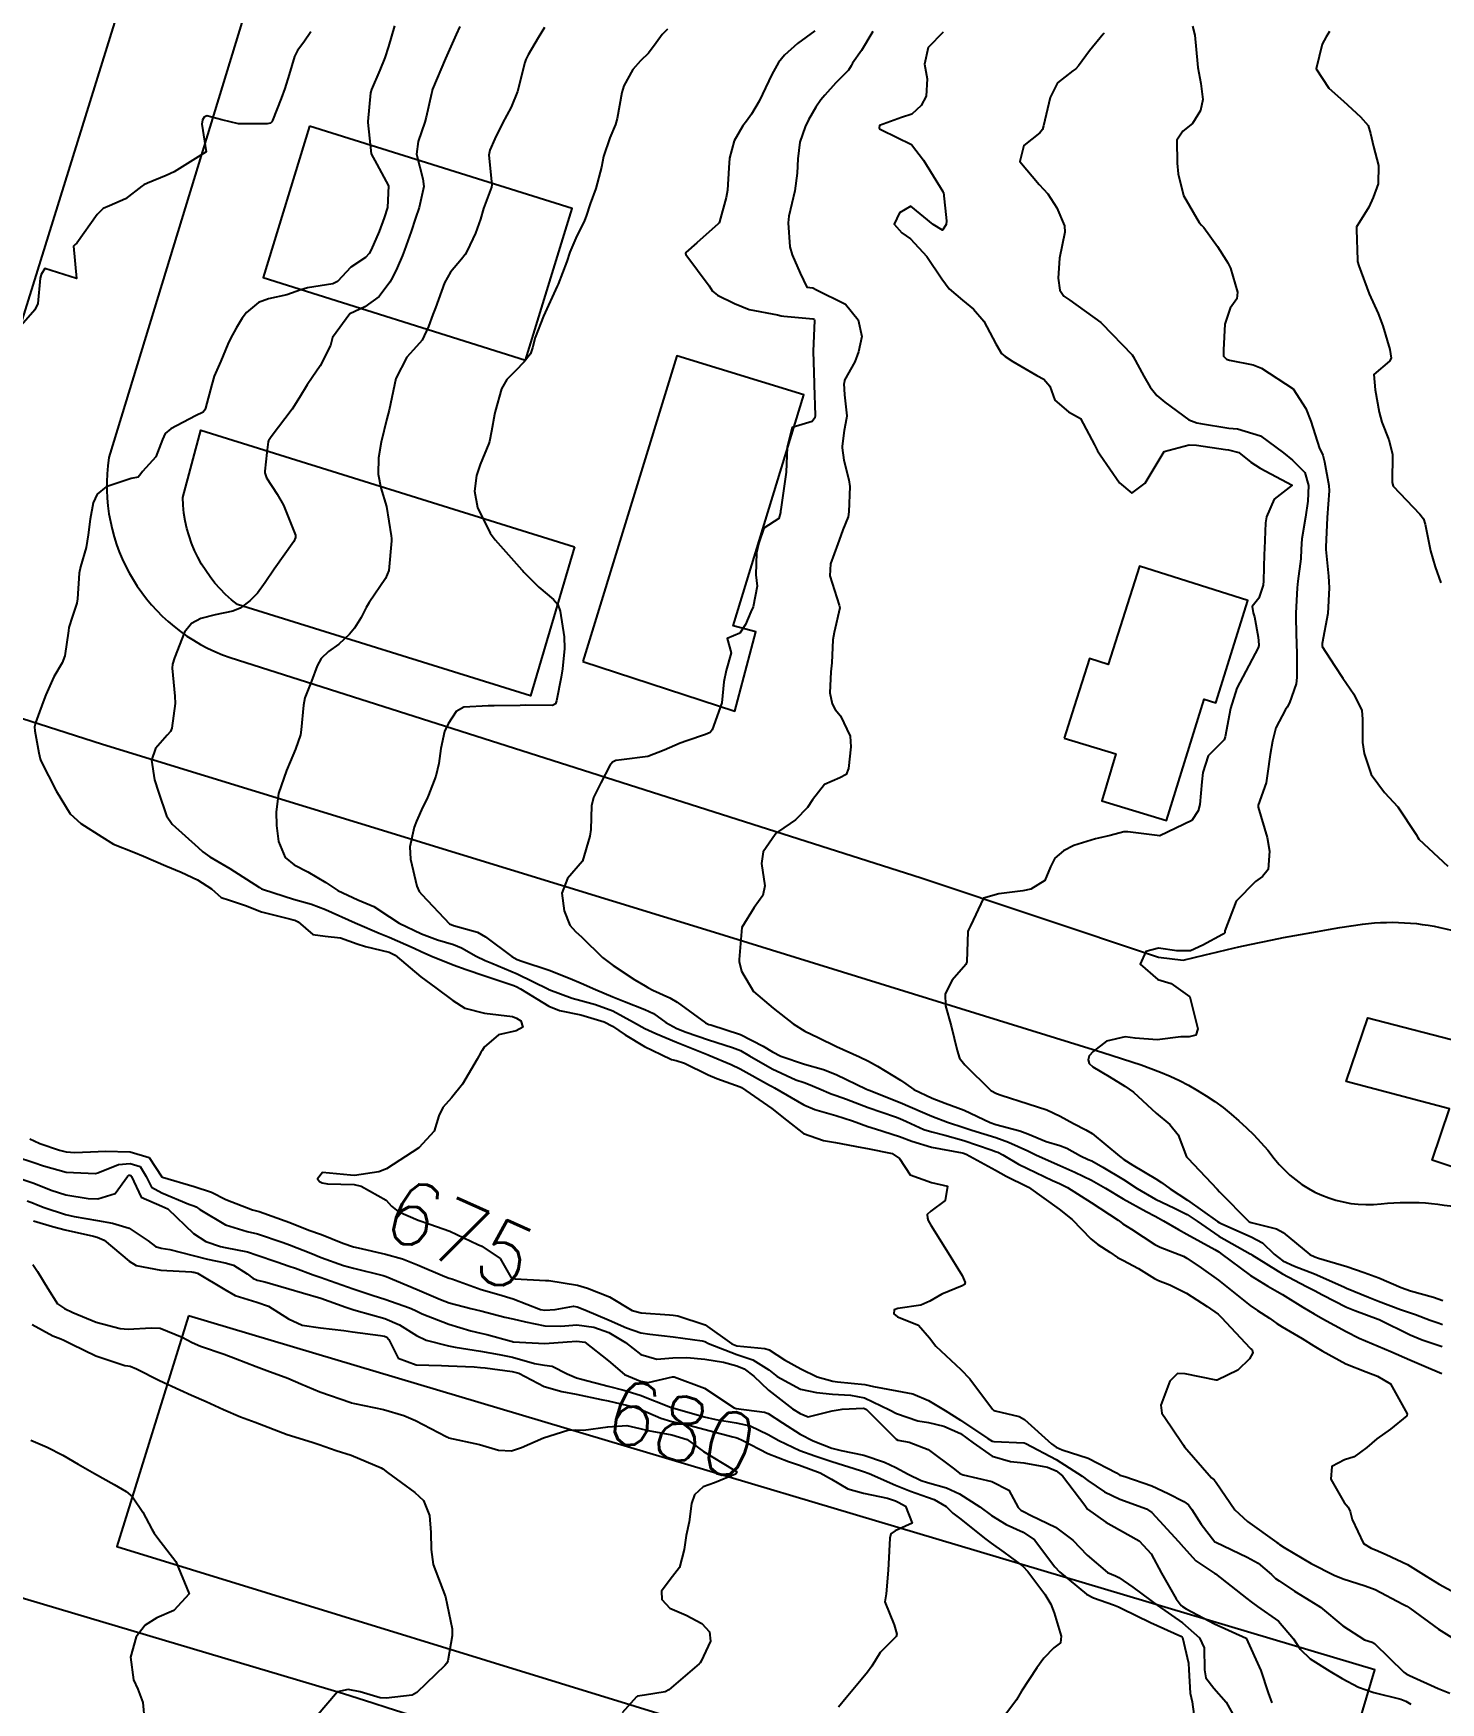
# Model space of a CAD drawing. Header units: metres. Extents: x 292545 to 299085, y 7450245 to 7463078.
# Drawn here: x 296352.8 to 296440.6, y 7460068.7 to 7460172.9 of the extents above; entities that cross this region are included whole.
import ezdxf
from ezdxf.enums import TextEntityAlignment as Align

# ---------------------------------------------------------------- set-up
doc = ezdxf.new("R2010")
doc.units = ezdxf.units.M
for name, color, linetype in [('Cotas', 45, 'Continuous'), ('Curvas de Nivel 1m', 11, 'Continuous'), ('Curvas de Nivel 5m', 15, 'Continuous'), ('Edificações', 30, 'Continuous'), ('Vias Primárias', 230, 'Continuous')]:
    doc.layers.add(name, color=color, linetype=linetype)
doc.styles.add('Style-STANDARD', font='STANDARD.shx')

msp = doc.modelspace()

# ---------------------------------------------------------------- linework, layer by layer
at = {"layer": 'Curvas de Nivel 1m', "flags": 128}
for points, elevation in [([(296379.38, 7460173.3), (296379.15, 7460172.81), (296378.49, 7460171.32), (296377.68, 7460169.4), (296377.66, 7460169.33), (296377.65, 7460169.29), (296377.61, 7460169.12), (296377.28, 7460167.64), (296377.2, 7460167.33), (296376.78, 7460166.13), (296376.68, 7460165.34), (296377.07, 7460163.81), (296377.13, 7460163.33), (296376.84, 7460162.02), (296376.61, 7460161.34), (296376.34, 7460160.51), (296375.94, 7460159.35), (296375.81, 7460159.02), (296375.48, 7460158.24), (296375.18, 7460157.64), (296375.02, 7460157.35), (296374.35, 7460156.46), (296373.45, 7460155.82), (296372.53, 7460155.38), (296371.43, 7460153.89), (296371.34, 7460153.49), (296371.31, 7460153.4), (296370.67, 7460152.14), (296370.18, 7460151.41), (296369.85, 7460150.95), (296369.38, 7460150.15), (296368.92, 7460149.43), (296367.62, 7460147.71), (296367.45, 7460147.45), (296367.42, 7460147.38), (296367.34, 7460146.73), (296367.21, 7460145.56), (296367.22, 7460145.45), (296367.32, 7460145.15), (296367.99, 7460144.12), (296368.39, 7460143.43), (296369.14, 7460141.56), (296369.14, 7460141.42), (296369.02, 7460141.17), (296367.8, 7460139.44), (296367.24, 7460138.62), (296366.75, 7460137.94), (296366.28, 7460137.46), (296365.68, 7460137.01), (296365.22, 7460136.83), (296364.11, 7460136.59), (296363.22, 7460136.36), (296362.65, 7460136.06), (296362.2, 7460135.51), (296361.58, 7460133.91), (296361.45, 7460133.52), (296361.43, 7460133.27), (296361.6, 7460131.52), (296361.62, 7460131.05), (296361.42, 7460129.52), (296361.33, 7460129.32), (296361.13, 7460129.08), (296360.39, 7460128.26), (296360.15, 7460127.53), (296360.33, 7460126.29), (296360.58, 7460125.53), (296361.07, 7460124.05), (296361.43, 7460123.52), (296363.05, 7460122.07), (296363.35, 7460121.8), (296363.79, 7460121.49), (296365.03, 7460120.76), (296366.88, 7460119.58), (296367.01, 7460119.5), (296367.13, 7460119.45), (296369.01, 7460118.85), (296370.12, 7460118.53), (296371, 7460118.21), (296372.85, 7460117.38), (296372.99, 7460117.31), (296374.36, 7460116.73), (296374.98, 7460116.48), (296376.53, 7460115.78), (296376.98, 7460115.58), (296377.58, 7460115.32), (296378.96, 7460114.75), (296379.79, 7460114.46), (296380.95, 7460114.06), (296382.75, 7460113.46), (296382.94, 7460113.38), (296383.17, 7460113.26), (296384.93, 7460112.17), (296385.61, 7460111.91), (296386.93, 7460111.63), (296388.39, 7460111.2), (296388.92, 7460110.93), (296389.71, 7460110.38), (296390.9, 7460109.66), (296391.96, 7460109.15), (296392.59, 7460108.85), (296392.89, 7460108.77), (296393.41, 7460108.61), (296394.88, 7460107.89), (296395.42, 7460107.65), (296396.87, 7460107.14), (296396.97, 7460107.09), (296398.86, 7460105.78), (296399.78, 7460105.06), (296400.84, 7460104.22), (296402.07, 7460103.79), (296402.83, 7460103.66), (296404.47, 7460103.36), (296404.83, 7460103.29), (296406.37, 7460102.98), (296406.82, 7460102.67), (296407.48, 7460101.64), (296408.81, 7460101.17), (296409.82, 7460100.94), (296409.68, 7460100.05), (296408.78, 7460099.37), (296408.56, 7460099.17), (296408.57, 7460098.95), (296408.61, 7460098.8), (296408.77, 7460098.5), (296409.75, 7460096.94), (296410.74, 7460095.37), (296410.92, 7460094.93), (296410.87, 7460094.79), (296410.73, 7460094.71), (296409.46, 7460094.2), (296408.71, 7460093.75), (296408.16, 7460093.51), (296406.71, 7460093.3), (296406.48, 7460093.21), (296406.46, 7460092.98), (296406.7, 7460092.78), (296408, 7460092.26), (296408.69, 7460091.48), (296409.09, 7460090.95), (296410.66, 7460089.5), (296411.22, 7460088.92), (296412.63, 7460087.03), (296412.68, 7460086.96), (296412.8, 7460086.91), (296414.3, 7460086.56), (296414.63, 7460086.37), (296416.31, 7460084.86), (296416.61, 7460084.65), (296416.97, 7460084.49), (296418.6, 7460083.97), (296420.36, 7460083.04), (296420.58, 7460082.91), (296420.89, 7460082.81), (296422.58, 7460082.24), (296423.59, 7460081.76), (296424.57, 7460081.25), (296424.86, 7460081.06), (296425.07, 7460080.76), (296425.65, 7460079.84), (296426.51, 7460078.74), (296426.57, 7460078.71), (296428.52, 7460077.79), (296429.21, 7460077.4), (296430.04, 7460076.7), (296430.28, 7460076.46), (296430.51, 7460076.3), (296431.48, 7460075.67), (296432.5, 7460075.04), (296433.09, 7460074.66), (296434.48, 7460073.49), (296435.84, 7460072.63), (296436.32, 7460072.48), (296436.46, 7460072.39), (296438.29, 7460070.6), (296438.44, 7460070.5), (296438.64, 7460070.4), (296440.43, 7460069.58), (296441.16, 7460069.29)], 674), ([(296384.67, 7460173.24), (296384.28, 7460172.61), (296383.64, 7460171.53), (296383.5, 7460171.25), (296383.44, 7460171.06), (296382.98, 7460169.26), (296382.58, 7460168.28), (296382.05, 7460167.27), (296381.57, 7460166.29), (296381.26, 7460165.59), (296381.2, 7460165.28), (296381.39, 7460163.43), (296381.37, 7460163.28), (296380.87, 7460161.94), (296380.67, 7460161.29), (296380.37, 7460160.42), (296379.84, 7460159.3), (296379.71, 7460159.08), (296379.49, 7460158.78), (296378.81, 7460157.97), (296378.43, 7460157.32), (296377.87, 7460155.75), (296377.71, 7460155.33), (296377.44, 7460154.58), (296377.03, 7460153.73), (296376.69, 7460153.34), (296376.07, 7460152.68), (296375.39, 7460151.35), (296374.97, 7460149.36), (296374.83, 7460148.82), (296374.47, 7460147.36), (296374.31, 7460146.39), (296374.28, 7460145.37), (296374.46, 7460144.51), (296374.8, 7460143.36), (296375.11, 7460141.52), (296375.12, 7460141.35), (296375.13, 7460141.21), (296374.95, 7460139.35), (296374.75, 7460138.86), (296373.73, 7460137.37), (296373.55, 7460137.06), (296373.22, 7460136.43), (296372.82, 7460135.77), (296372.51, 7460135.39), (296371.83, 7460134.76), (296371.19, 7460134.31), (296370.73, 7460133.86), (296370.48, 7460133.41), (296370.12, 7460132.46), (296369.72, 7460131.41), (296369.62, 7460130.95), (296369.49, 7460129.42), (296369.44, 7460129.11), (296369.12, 7460128.2), (296368.8, 7460127.42), (296368.56, 7460126.88), (296368.06, 7460125.44), (296367.93, 7460124.3), (296367.95, 7460123.44), (296368.06, 7460122.44), (296368.48, 7460121.44), (296369.04, 7460120.99), (296369.9, 7460120.55), (296371.02, 7460119.88), (296371.77, 7460119.39), (296373.01, 7460118.8), (296374.02, 7460118.38), (296375, 7460117.74), (296375.59, 7460117.34), (296376.99, 7460116.68), (296378, 7460116.3), (296378.98, 7460116.01), (296379.49, 7460115.82), (296380.41, 7460115.29), (296380.97, 7460115.02), (296381.38, 7460114.86), (296382.96, 7460114.19), (296384.91, 7460113.24), (296384.94, 7460113.22), (296386.39, 7460112.67), (296386.94, 7460112.53), (296387.86, 7460112.27), (296388.93, 7460111.87), (296390.23, 7460111.18), (296390.92, 7460110.78), (296391.61, 7460110.46), (296392.9, 7460109.93), (296394.88, 7460109.13), (296394.92, 7460109.12), (296396.31, 7460108.52), (296396.88, 7460108.25), (296398.7, 7460107.25), (296398.87, 7460107.15), (296399.03, 7460107.07), (296400.86, 7460106.01), (296401.54, 7460105.72), (296402.86, 7460105.35), (296403.88, 7460105.01), (296404.85, 7460104.66), (296405.33, 7460104.52), (296406.83, 7460104.03), (296407.6, 7460103.74), (296408.83, 7460103.38), (296410.74, 7460103.01), (296410.82, 7460102.99), (296410.98, 7460102.93), (296412.81, 7460101.93), (296413.48, 7460101.57), (296414.8, 7460100.92), (296414.88, 7460100.88), (296416.78, 7460099.51), (296417.6, 7460098.85), (296418.18, 7460098.25), (296418.76, 7460097.64), (296419.21, 7460097.29), (296419.94, 7460096.82), (296420.43, 7460096.49), (296420.75, 7460096.31), (296421.74, 7460095.8), (296422.74, 7460095.17), (296422.99, 7460095.04), (296423.69, 7460094.78), (296424.73, 7460094.25), (296426.03, 7460093.43), (296426.7, 7460092.94), (296426.92, 7460092.74), (296428.68, 7460090.84), (296428.75, 7460090.79), (296428.83, 7460090.72), (296428.87, 7460090.53), (296428.67, 7460090.16), (296427.93, 7460089.46), (296426.65, 7460088.82), (296426.58, 7460088.82), (296424.66, 7460089.22), (296424.18, 7460089.24), (296423.69, 7460088.77), (296423.13, 7460087.28), (296423.19, 7460086.78), (296423.77, 7460085.91), (296424.54, 7460084.77), (296424.61, 7460084.67), (296426.3, 7460082.74), (296426.45, 7460082.61), (296426.58, 7460082.45), (296427.75, 7460080.73), (296428.55, 7460080.01), (296430.37, 7460078.69), (296430.47, 7460078.63), (296430.53, 7460078.58), (296430.83, 7460078.38), (296432.52, 7460077.39), (296433.95, 7460076.66), (296434.51, 7460076.43), (296435.88, 7460076), (296436.5, 7460075.76), (296438.24, 7460074.86), (296438.49, 7460074.72), (296438.68, 7460074.6), (296440.47, 7460073.3), (296441.62, 7460072.56)], 673), ([(296392.34, 7460173.15), (296392.01, 7460172.8), (296391.64, 7460172.29), (296391.15, 7460171.65), (296390.67, 7460171.17), (296390.19, 7460170.62), (296389.62, 7460169.61), (296389.49, 7460169.18), (296389.21, 7460167.56), (296389.11, 7460167.19), (296388.75, 7460166.37), (296388.36, 7460165.2), (296388.22, 7460164.53), (296387.88, 7460163.2), (296387.52, 7460162.25), (296387.26, 7460161.47), (296387.16, 7460161.21), (296386.62, 7460160.1), (296386.26, 7460159.22), (296386.07, 7460158.64), (296385.53, 7460157.23), (296385.51, 7460157.19), (296385.46, 7460157.11), (296384.6, 7460155.24), (296384.09, 7460153.91), (296383.92, 7460153.25), (296383.79, 7460152.89), (296383.41, 7460152.39), (296382.86, 7460151.81), (296382.32, 7460151.27), (296381.98, 7460150.69), (296381.59, 7460149.28), (296381.55, 7460149.09), (296381.36, 7460148.06), (296381.24, 7460147.4), (296381.2, 7460147.28), (296380.65, 7460145.97), (296380.43, 7460145.29), (296380.3, 7460144.3), (296380.48, 7460143.29), (296381.28, 7460141.69), (296381.58, 7460141.28), (296383.25, 7460139.4), (296383.32, 7460139.33), (296383.38, 7460139.26), (296384.31, 7460138.31), (296385.24, 7460137.55), (296385.51, 7460137.23), (296385.64, 7460136.82), (296385.9, 7460135.22), (296385.92, 7460134.5), (296385.79, 7460133.22), (296385.7, 7460132.7), (296385.42, 7460131.23), (296385.35, 7460131.04), (296385.16, 7460130.94), (296383.47, 7460130.95), (296383.16, 7460130.94), (296381.52, 7460130.91), (296381.16, 7460130.91), (296379.63, 7460130.83), (296379.15, 7460130.56), (296378.66, 7460129.8), (296378.43, 7460129.32), (296378.2, 7460128.25), (296378.08, 7460127.32), (296377.89, 7460126.53), (296377.44, 7460125.33), (296377.32, 7460125.09), (296377.08, 7460124.6), (296376.68, 7460123.72), (296376.53, 7460123.34), (296376.27, 7460122.12), (296376.3, 7460121.34), (296376.7, 7460119.65), (296376.85, 7460119.33), (296377.01, 7460119.13), (296378.74, 7460117.31), (296378.99, 7460117.21), (296380.48, 7460116.78), (296380.99, 7460116.5), (296382.63, 7460115.26), (296382.97, 7460115.08), (296383.26, 7460114.97), (296384.96, 7460114.41), (296386.28, 7460113.9), (296386.95, 7460113.6), (296387.86, 7460113.2), (296388.94, 7460112.76), (296389.66, 7460112.46), (296390.93, 7460111.97), (296391.47, 7460111.71), (296392.24, 7460111.15), (296392.92, 7460110.77), (296393.5, 7460110.55), (296394.91, 7460110.07), (296396.41, 7460109.59), (296396.9, 7460109.4), (296397.46, 7460109.08), (296398.88, 7460108.25), (296400.35, 7460107.58), (296400.88, 7460107.4), (296401.14, 7460107.31), (296401.79, 7460107.04), (296402.55, 7460106.7), (296402.87, 7460106.59), (296403.52, 7460106.36), (296404.86, 7460105.85), (296406.57, 7460105.26), (296406.85, 7460105.16), (296407.25, 7460104.97), (296408.35, 7460104.47), (296408.84, 7460104.32), (296409.65, 7460104.12), (296410.83, 7460103.78), (296412.54, 7460103.2), (296412.82, 7460103.11), (296412.97, 7460103.05), (296413.27, 7460102.9), (296414.25, 7460102.32), (296414.81, 7460102.03), (296416.38, 7460101.29), (296416.81, 7460101.1), (296416.97, 7460101.02), (296417.3, 7460100.85), (296418.79, 7460099.92), (296420.46, 7460098.81), (296420.64, 7460098.68), (296420.77, 7460098.59), (296421.31, 7460098.26), (296422.76, 7460097.3), (296423.09, 7460097.12), (296424, 7460096.77), (296424.54, 7460096.56), (296424.75, 7460096.45), (296425.64, 7460095.85), (296426.73, 7460095.07), (296427.15, 7460094.74), (296428.71, 7460093.5), (296429.17, 7460093.18), (296429.91, 7460092.7), (296430.37, 7460092.37), (296430.7, 7460092.16), (296431.95, 7460091.42), (296432.69, 7460090.98), (296433.19, 7460090.66), (296434.67, 7460089.84), (296435.95, 7460089.35), (296436.66, 7460089.09), (296437.46, 7460088.61), (296438.51, 7460086.73), (296438.49, 7460086.6), (296437.46, 7460085.78), (296436.62, 7460085.17), (296435.98, 7460084.63), (296435.2, 7460084.05), (296434.6, 7460083.86), (296433.81, 7460083.44), (296433.75, 7460082.66), (296434.57, 7460081.19), (296434.82, 7460080.9), (296434.94, 7460080.64), (296435.07, 7460080.13), (296435.77, 7460078.63), (296436.26, 7460078.35), (296436.53, 7460078.24), (296437.19, 7460077.95), (296438.52, 7460077.32), (296439.7, 7460076.59), (296440.51, 7460076.1), (296441.49, 7460075.55)], 672), ([(296401.54, 7460173.04), (296400.45, 7460172.24), (296399.64, 7460171.51), (296399.28, 7460171.07), (296398.86, 7460170.31), (296398.28, 7460169.08), (296398.06, 7460168.64), (296397.59, 7460167.84), (296397.27, 7460167.41), (296397.04, 7460167.1), (296396.51, 7460166.17), (296396.22, 7460165.1), (296396.17, 7460164.49), (296396.08, 7460163.1), (296396.01, 7460162.63), (296395.59, 7460161.11), (296395.57, 7460161.05), (296395.51, 7460160.99), (296394.17, 7460159.8), (296393.49, 7460159.21), (296393.46, 7460159.17), (296393.46, 7460159.14), (296393.49, 7460159.08), (296394.95, 7460157.12), (296395.15, 7460156.8), (296395.46, 7460156.55), (296396.52, 7460156.03), (296397.45, 7460155.65), (296399.2, 7460155.32), (296399.44, 7460155.26), (296399.61, 7460155.23), (296401.44, 7460155.07), (296401.5, 7460155.04), (296401.51, 7460154.97), (296401.44, 7460153.04), (296401.44, 7460153.02), (296401.49, 7460151.04), (296401.49, 7460150.94), (296401.55, 7460149.04), (296401.53, 7460148.88), (296401.37, 7460148.66), (296400.13, 7460148.29), (296399.81, 7460147.06), (296399.75, 7460145.49), (296399.68, 7460145.06), (296399.41, 7460143.17), (296399.4, 7460143.07), (296399.39, 7460142.98), (296399.3, 7460142.6), (296398.36, 7460142.01), (296398.05, 7460141.08), (296397.89, 7460140.46), (296397.85, 7460139.08), (296397.95, 7460138.38), (296397.69, 7460137.09), (296397.54, 7460136.78), (296397.22, 7460135.99), (296396.85, 7460135.45), (296396.06, 7460135.11), (296396.31, 7460134.22), (296396, 7460133.11), (296395.86, 7460132.42), (296395.73, 7460131.11), (296395.14, 7460129.42), (296395.01, 7460129.24), (296394.72, 7460129.12), (296393.55, 7460128.72), (296393.13, 7460128.58), (296392.13, 7460128.14), (296391.12, 7460127.76), (296389.48, 7460127.55), (296389.12, 7460127.5), (296388.92, 7460127.39), (296388.75, 7460127.19), (296388.19, 7460126.1), (296387.72, 7460125.2), (296387.6, 7460124.68), (296387.57, 7460123.2), (296387.5, 7460122.77), (296387.04, 7460121.21), (296386.11, 7460120.14), (296385.75, 7460119.23), (296385.9, 7460118.12), (296386.25, 7460117.22), (296386.6, 7460116.83), (296386.99, 7460116.48), (296388.28, 7460115.2), (296388.96, 7460114.7), (296390.31, 7460113.82), (296390.95, 7460113.44), (296391.11, 7460113.33), (296391.43, 7460113.16), (296392.49, 7460112.7), (296392.94, 7460112.42), (296394.72, 7460111.12), (296394.92, 7460111.03), (296395.04, 7460111), (296396.91, 7460110.4), (296398.31, 7460109.67), (296398.9, 7460109.31), (296399.42, 7460109.06), (296400.89, 7460108.55), (296402.07, 7460108.22), (296402.88, 7460107.91), (296404.76, 7460107), (296404.87, 7460106.95), (296404.94, 7460106.93), (296406.86, 7460106.15), (296408.25, 7460105.56), (296408.85, 7460105.31), (296409.81, 7460104.94), (296410.84, 7460104.59), (296411.33, 7460104.43), (296412.83, 7460103.97), (296413.63, 7460103.69), (296414.83, 7460103.15), (296415.38, 7460102.87), (296416.82, 7460102.22), (296417.77, 7460101.81), (296418.81, 7460101.32), (296419.68, 7460100.82), (296420.79, 7460100.15), (296422.22, 7460099.36), (296422.78, 7460099.06), (296423.29, 7460098.78), (296424.23, 7460098.23), (296424.76, 7460097.95), (296426.51, 7460096.99), (296426.75, 7460096.83), (296426.88, 7460096.74), (296428.73, 7460095.36), (296429.81, 7460094.7), (296430.4, 7460094.37), (296430.72, 7460094.18), (296432, 7460093.39), (296432.71, 7460092.96), (296433.24, 7460092.66), (296434.7, 7460091.87), (296435.51, 7460091.45), (296436.69, 7460090.95), (296437.49, 7460090.61), (296438.68, 7460090.09), (296439.55, 7460089.72), (296440.66, 7460089.25)], 671), ([(296425.1, 7460173.32), (296425.25, 7460172.76), (296425.42, 7460170.97), (296425.44, 7460170.76), (296425.62, 7460169.76), (296425.75, 7460168.76), (296425.6, 7460168.07), (296425.11, 7460167.25), (296424.5, 7460166.77), (296424.14, 7460166.22), (296424.16, 7460164.77), (296424.21, 7460164.11), (296424.54, 7460162.77), (296425.52, 7460161.07), (296425.67, 7460160.91), (296425.81, 7460160.76), (296426.66, 7460159.58), (296427.2, 7460158.73), (296427.31, 7460158.56), (296427.48, 7460158.23), (296427.92, 7460156.73), (296427.87, 7460156.31), (296427.45, 7460155.73), (296427.12, 7460154.73), (296427.04, 7460153.12), (296427.05, 7460152.74), (296427.23, 7460152.55), (296427.41, 7460152.49), (296428.89, 7460152.2), (296429.41, 7460151.98), (296431.39, 7460150.69), (296432.18, 7460149.47), (296432.49, 7460148.67), (296433.04, 7460146.97), (296433.21, 7460146.66), (296433.24, 7460146.56), (296433.34, 7460146.14), (296433.61, 7460144.66), (296433.64, 7460144.34), (296433.51, 7460142.66), (296433.42, 7460140.81), (296433.43, 7460140.67), (296433.59, 7460139), (296433.62, 7460138.66), (296433.63, 7460138.28), (296433.55, 7460136.67), (296433.2, 7460134.81), (296433.19, 7460134.69), (296433.19, 7460134.67), (296433.2, 7460134.61), (296433.97, 7460133.44), (296434.49, 7460132.65), (296435.17, 7460131.65), (296435.67, 7460130.63), (296435.71, 7460130.08), (296435.71, 7460128.63), (296435.83, 7460127.93), (296436.26, 7460126.63), (296437.09, 7460125.5), (296437.92, 7460124.61), (296439.07, 7460122.88), (296439.16, 7460122.7), (296439.24, 7460122.6), (296441.04, 7460120.9)], 667), ([(296370.09, 7460172.97), (296369.64, 7460172.34), (296369.25, 7460171.81), (296369.07, 7460171.43), (296368.74, 7460170.31), (296368.47, 7460169.43), (296368.23, 7460168.81), (296367.69, 7460167.44), (296367.66, 7460167.36), (296367.58, 7460167.27), (296367.37, 7460167.23), (296365.58, 7460167.23), (296364.54, 7460167.48), (296363.59, 7460167.73), (296363.42, 7460167.65), (296363.32, 7460167.49), (296363.29, 7460167.21), (296363.56, 7460165.49), (296361.55, 7460164.23), (296361.06, 7460164.01), (296359.9, 7460163.54), (296359.66, 7460163.42), (296359.54, 7460163.34), (296358.52, 7460162.56), (296357.52, 7460162.11), (296357.13, 7460161.95), (296356.76, 7460161.57), (296355.49, 7460159.79), (296355.38, 7460159.7), (296355.27, 7460159.59), (296355.47, 7460157.59), (296353.48, 7460158.2), (296353.25, 7460157.84), (296353.19, 7460157.61), (296353.04, 7460156.02), (296352.87, 7460155.62), (296351.43, 7460153.99)], 676), ([(296409.54, 7460172.95), (296408.61, 7460171.99), (296408.39, 7460170.96), (296408.54, 7460170.04), (296408.49, 7460168.96), (296408.18, 7460168.38), (296407.59, 7460167.83), (296406.95, 7460167.62), (296405.58, 7460167.13), (296405.55, 7460166.99), (296405.55, 7460166.96), (296405.58, 7460166.93), (296405.71, 7460166.86), (296407.57, 7460165.94), (296408.32, 7460164.96), (296409.53, 7460163.02), (296409.56, 7460162.95), (296409.75, 7460161.18), (296409.73, 7460160.95), (296409.51, 7460160.6), (296408.92, 7460160.96), (296407.52, 7460162.09), (296406.83, 7460161.67), (296406.48, 7460160.98), (296406.96, 7460160.44), (296407.5, 7460160.05), (296408.53, 7460158.96), (296409.47, 7460157.56), (296409.93, 7460156.94), (296410.75, 7460156.22), (296411.45, 7460155.66), (296412.08, 7460154.91), (296412.83, 7460153.5), (296413.19, 7460152.9), (296413.41, 7460152.71), (296413.9, 7460152.4), (296415.4, 7460151.52), (296415.82, 7460151.29), (296416.21, 7460150.87), (296416.51, 7460149.99), (296417.38, 7460149.27), (296418.11, 7460148.84), (296418.99, 7460147.2), (296419.17, 7460146.83), (296419.34, 7460146.58), (296420.56, 7460144.82), (296421.32, 7460144.19), (296422.16, 7460144.8), (296423.34, 7460146.78), (296424.91, 7460147.2), (296425.35, 7460147.19), (296427.17, 7460146.91), (296427.35, 7460146.89), (296428, 7460146.73), (296428.74, 7460146.12), (296429.33, 7460145.74), (296431.32, 7460144.69), (296430.2, 7460143.81), (296429.72, 7460142.71), (296429.66, 7460142.33), (296429.6, 7460140.71), (296429.59, 7460140.38), (296429.54, 7460138.71), (296429.51, 7460138.45), (296429.24, 7460137.64), (296428.83, 7460137.12), (296428.89, 7460136.71), (296428.97, 7460136.46), (296429.21, 7460135.2), (296429.25, 7460134.71), (296429.25, 7460134.67), (296429.2, 7460134.54), (296428.25, 7460132.72), (296427.88, 7460132.02), (296427.48, 7460130.74), (296427.14, 7460128.98), (296427.08, 7460128.79), (296427.04, 7460128.74), (296426.08, 7460127.79), (296425.75, 7460126.75), (296425.69, 7460126.16), (296425.56, 7460124.76), (296425.47, 7460124.36), (296425.07, 7460123.76), (296423.06, 7460122.79), (296421.07, 7460123.06), (296420.82, 7460123.06), (296419.97, 7460122.82), (296419.24, 7460122.65), (296419.06, 7460122.61), (296417.71, 7460122.2), (296417.05, 7460121.87), (296416.51, 7460121.4), (296416.25, 7460120.87), (296415.89, 7460120.01), (296415.02, 7460119.47), (296414.53, 7460119.37), (296413.02, 7460119.18), (296412.07, 7460118.91), (296411.26, 7460117.19), (296411.12, 7460116.93), (296411.09, 7460116.83), (296411.02, 7460114.93), (296410.96, 7460114.78), (296410.1, 7460113.79), (296409.68, 7460112.94), (296409.69, 7460112.19), (296410.04, 7460110.94), (296410.42, 7460109.41), (296410.57, 7460108.93), (296410.89, 7460108.51), (296412.52, 7460106.91), (296412.87, 7460106.73), (296413.16, 7460106.62), (296414.86, 7460106.08), (296416.02, 7460105.7), (296416.85, 7460105.31), (296417.69, 7460104.85), (296418.46, 7460104.46), (296418.84, 7460104.22), (296420.56, 7460102.81), (296420.82, 7460102.61), (296421.38, 7460102.24), (296422.81, 7460101.4), (296423.18, 7460101.16), (296423.71, 7460100.78), (296424.79, 7460100.07), (296426.66, 7460098.74), (296426.77, 7460098.67), (296426.93, 7460098.58), (296428.76, 7460097.78), (296429.47, 7460097.41), (296430.21, 7460096.7), (296430.75, 7460096.28), (296431.48, 7460095.94), (296432.73, 7460095.46), (296434.56, 7460094.65), (296434.72, 7460094.57), (296436.1, 7460094.01), (296436.71, 7460093.77), (296438.08, 7460093.23), (296438.71, 7460093.03), (296439.03, 7460092.92), (296439.95, 7460092.58), (296440.5, 7460092.38), (296440.7, 7460092.31)], 669), ([(296419.59, 7460172.9), (296419.53, 7460172.83), (296418.69, 7460171.79), (296417.99, 7460170.85), (296417.82, 7460170.66), (296417.63, 7460170.54), (296416.69, 7460169.79), (296416.22, 7460168.87), (296415.8, 7460167.1), (296415.74, 7460166.88), (296415.58, 7460166.67), (296414.58, 7460165.88), (296414.34, 7460164.89), (296415.54, 7460163.44), (296416.08, 7460162.87), (296416.65, 7460161.99), (296417.12, 7460160.86), (296417.14, 7460160.48), (296416.8, 7460158.86), (296416.73, 7460157.61), (296416.83, 7460156.86), (296417.08, 7460156.48), (296417.46, 7460156.23), (296419.38, 7460154.83), (296419.44, 7460154.77), (296421.34, 7460152.81), (296421.41, 7460152.72), (296422.08, 7460151.48), (296422.46, 7460150.79), (296422.89, 7460150.29), (296423.38, 7460149.86), (296424.87, 7460148.76), (296425.37, 7460148.58), (296425.6, 7460148.53), (296427.37, 7460148.25), (296427.91, 7460148.19), (296429.36, 7460147.76), (296430.78, 7460146.7), (296431.34, 7460146.24), (296432.12, 7460145.47), (296432.35, 7460144.67), (296432.31, 7460143.68), (296432.16, 7460142.68), (296431.94, 7460141.34), (296431.89, 7460140.68), (296431.86, 7460140.09), (296431.69, 7460138.69), (296431.65, 7460138.28), (296431.56, 7460136.69), (296431.55, 7460136.35), (296431.6, 7460134.69), (296431.61, 7460134.27), (296431.61, 7460132.69), (296431.57, 7460132.29), (296431.16, 7460131.11), (296431.02, 7460130.83), (296430.92, 7460130.69), (296430.3, 7460129.54), (296430.09, 7460128.7), (296429.95, 7460127.87), (296429.78, 7460126.7), (296429.7, 7460126.1), (296429.21, 7460124.71), (296429.21, 7460124.58), (296429.77, 7460122.7), (296429.92, 7460121.84), (296429.82, 7460120.7), (296429.48, 7460120.26), (296429.03, 7460119.96), (296427.84, 7460118.73), (296427.13, 7460116.87), (296427.12, 7460116.74), (296427.06, 7460116.68), (296426.99, 7460116.64), (296425.76, 7460115.97), (296424.98, 7460115.63), (296424.12, 7460115.63), (296422.98, 7460115.8), (296422.19, 7460115.58), (296421.84, 7460114.8), (296422.95, 7460113.84), (296423.77, 7460113.59), (296424.94, 7460112.76), (296425.44, 7460110.75), (296425.31, 7460110.36), (296424.91, 7460110.25), (296424.39, 7460110.25), (296422.91, 7460110.07), (296421.54, 7460110.18), (296420.91, 7460110.26), (296419.75, 7460109.98), (296418.9, 7460109.35), (296418.65, 7460109.08), (296418.59, 7460108.83), (296418.65, 7460108.59), (296418.89, 7460108.39), (296419.91, 7460107.79), (296420.88, 7460107.18), (296421.42, 7460106.8), (296422.85, 7460105.49), (296423.7, 7460104.78), (296424.22, 7460104.15), (296424.73, 7460102.76), (296424.78, 7460102.72), (296424.82, 7460102.68), (296426.65, 7460100.74), (296426.8, 7460100.58), (296428.65, 7460098.72), (296428.77, 7460098.67), (296430.35, 7460098.28), (296430.77, 7460098.05), (296432.43, 7460096.67), (296432.75, 7460096.52), (296432.97, 7460096.45), (296434.74, 7460095.92), (296435.83, 7460095.54), (296436.73, 7460095.21), (296438.12, 7460094.61), (296438.72, 7460094.4), (296440.14, 7460094), (296440.72, 7460093.81)], 668), ([(296433.66, 7460173), (296433.45, 7460172.66), (296433.19, 7460172.21), (296432.83, 7460170.67), (296433.61, 7460169.46), (296434.53, 7460168.65), (296435.59, 7460167.67), (296436.08, 7460167.13), (296436.22, 7460166.63), (296436.4, 7460165.81), (296436.71, 7460164.63), (296436.69, 7460163.49), (296436.38, 7460162.63), (296436.12, 7460162.04), (296435.52, 7460161.09), (296435.35, 7460160.8), (296435.34, 7460160.64), (296435.4, 7460158.73), (296435.41, 7460158.64), (296435.48, 7460158.38), (296436.14, 7460156.63), (296436.69, 7460155.39), (296436.99, 7460154.62), (296437.42, 7460153.15), (296437.51, 7460152.62), (296437.41, 7460152.42), (296436.43, 7460151.6), (296436.5, 7460150.63), (296436.76, 7460149.24), (296436.92, 7460148.62), (296437.36, 7460147.51), (296437.58, 7460146.62), (296437.56, 7460144.85), (296437.64, 7460144.62), (296439.3, 7460142.88), (296439.52, 7460142.59), (296439.63, 7460142.25), (296439.96, 7460140.58), (296440.26, 7460139.59), (296440.61, 7460138.58)], 666), ([(296352.55, 7460103.9), (296352.83, 7460103.76), (296353.18, 7460103.61), (296354.41, 7460103.19), (296354.82, 7460103.08), (296355.36, 7460103.04), (296356.82, 7460103.11), (296357.26, 7460103.13), (296358.82, 7460103.09), (296360, 7460102.72), (296360.78, 7460101.52), (296360.83, 7460101.49), (296362.8, 7460100.92), (296363.88, 7460100.57), (296364.79, 7460100.11), (296366.45, 7460099.45), (296366.78, 7460099.38), (296366.87, 7460099.36), (296368.77, 7460098.66), (296369.97, 7460098.2), (296370.76, 7460097.92), (296372.09, 7460097.39), (296372.75, 7460097.16), (296373.05, 7460097.08), (296374.75, 7460096.69), (296375.8, 7460096.4), (296376.74, 7460096.03), (296378.44, 7460095.31), (296378.73, 7460095.2), (296378.89, 7460095.15), (296380.72, 7460094.49), (296381.82, 7460094.17), (296382.71, 7460093.9), (296384.42, 7460093.24), (296384.7, 7460093.19), (296385.33, 7460093.23), (296386.48, 7460093.44), (296386.71, 7460093.4), (296387.18, 7460093.21), (296388.7, 7460092.57), (296389.78, 7460092.09), (296390.69, 7460091.79), (296391.24, 7460091.71), (296392.69, 7460091.54), (296394.51, 7460091.29), (296394.68, 7460091.24), (296394.91, 7460091.12), (296396.68, 7460090.44), (296397.68, 7460090.09), (296398.67, 7460089.48), (296399.19, 7460089.06), (296400.65, 7460088.26), (296401.64, 7460088.05), (296402.65, 7460087.95), (296403.77, 7460087.89), (296404.64, 7460087.73), (296406.2, 7460086.98), (296406.63, 7460086.75), (296407.96, 7460086.29), (296408.63, 7460086.18), (296409.6, 7460085.96), (296410.62, 7460085.5), (296411.43, 7460084.92), (296412.6, 7460084.09), (296413.74, 7460083.75), (296414.59, 7460083.68), (296416.05, 7460083.4), (296416.59, 7460083.17), (296417, 7460082.86), (296418.38, 7460081.03), (296418.51, 7460080.84), (296418.56, 7460080.78), (296419.7, 7460079.96), (296420.55, 7460079.49), (296421.78, 7460078.8), (296422.53, 7460078), (296423.18, 7460076.78), (296424.09, 7460075.18), (296424.41, 7460074.77), (296424.49, 7460074.7), (296424.71, 7460074.55), (296426.48, 7460073.62), (296428.46, 7460072.72), (296429.38, 7460070.71), (296429.82, 7460069.31), (296430.06, 7460068.7)], 676), ([(296351.65, 7460102.79), (296352.81, 7460102.41), (296353.4, 7460102.2), (296354.81, 7460101.81), (296356.65, 7460101.72), (296356.8, 7460101.77), (296358.08, 7460102.29), (296358.81, 7460102.36), (296359.43, 7460102.16), (296359.81, 7460101.53), (296360.14, 7460100.88), (296360.79, 7460100.52), (296362.47, 7460099.82), (296362.78, 7460099.71), (296362.94, 7460099.65), (296363.17, 7460099.49), (296364.77, 7460098.52), (296366.11, 7460098.1), (296366.76, 7460097.96), (296368.37, 7460097.43), (296368.75, 7460097.28), (296370.08, 7460096.75), (296370.74, 7460096.49), (296372.13, 7460095.99), (296372.74, 7460095.81), (296374.6, 7460095.36), (296374.73, 7460095.33), (296374.78, 7460095.31), (296376.72, 7460094.49), (296378.17, 7460093.86), (296378.71, 7460093.66), (296380.08, 7460093.3), (296380.7, 7460093.15), (296382.19, 7460092.76), (296382.7, 7460092.65), (296383.48, 7460092.47), (296384.69, 7460092.22), (296385.68, 7460092.21), (296386.69, 7460092.28), (296387.75, 7460092.14), (296388.69, 7460091.81), (296389.72, 7460091.18), (296390.68, 7460090.43), (296391.67, 7460090.15), (296392.67, 7460090.23), (296393.56, 7460090.24), (296394.67, 7460090.15), (296395.83, 7460089.95), (296396.67, 7460089.72), (296397.12, 7460089.54), (296397.73, 7460089.08), (296398.65, 7460088.2), (296400.15, 7460087.05), (296400.63, 7460086.74), (296401.12, 7460086.55), (296402.63, 7460086.92), (296403.24, 7460087.02), (296404.55, 7460087.09), (296404.63, 7460087.07), (296404.76, 7460087), (296406.61, 7460085.14), (296406.72, 7460085.08), (296407.42, 7460084.97), (296408.61, 7460084.5), (296410.25, 7460083.27), (296410.58, 7460083.01), (296410.79, 7460082.93), (296412.58, 7460082.5), (296413.64, 7460081.96), (296414.23, 7460080.89), (296414.4, 7460080.72), (296414.56, 7460080.64), (296415.04, 7460080.39), (296416.55, 7460079.65), (296417.65, 7460078.85), (296418.53, 7460077.91), (296419.8, 7460076.82), (296420.3, 7460076.61), (296420.51, 7460076.51), (296421.38, 7460075.92), (296422.5, 7460075.09), (296422.9, 7460074.79), (296424.48, 7460073.69), (296425.55, 7460072.75), (296425.83, 7460072.13), (296425.86, 7460070.75), (296425.95, 7460070.26), (296426.43, 7460069.61), (296427.2, 7460068.73), (296428.22, 7460066.9)], 677), ([(296351.31, 7460101.63), (296352.8, 7460101.12), (296353.88, 7460100.69), (296354.79, 7460100.39), (296356.2, 7460100.16), (296356.79, 7460100.15), (296357.88, 7460100.48), (296358.65, 7460101.55), (296358.74, 7460101.62), (296358.8, 7460101.62), (296358.86, 7460101.6), (296358.89, 7460101.55), (296359.5, 7460100.25), (296360.78, 7460099.68), (296361.17, 7460099.52), (296362.76, 7460097.99), (296363.54, 7460097.49), (296364.45, 7460097.17), (296364.75, 7460097.11), (296366.13, 7460096.84), (296366.74, 7460096.64), (296367.97, 7460096.21), (296368.74, 7460095.95), (296369.12, 7460095.81), (296370.24, 7460095.41), (296370.61, 7460095.28), (296370.73, 7460095.24), (296370.97, 7460095.16), (296372.72, 7460094.52), (296373.97, 7460094.11), (296374.71, 7460093.88), (296376.24, 7460093.34), (296376.57, 7460093.2), (296376.7, 7460093.14), (296377.04, 7460092.98), (296378.69, 7460092.32), (296380.07, 7460091.91), (296380.69, 7460091.77), (296381.07, 7460091.67), (296382.58, 7460091.26), (296382.67, 7460091.24), (296382.68, 7460091.24), (296382.71, 7460091.23), (296384.68, 7460091.11), (296386.09, 7460091.22), (296386.68, 7460091.26), (296387.18, 7460091.21), (296388.67, 7460090.03), (296389.66, 7460089.18), (296390.66, 7460088.76), (296391.13, 7460088.69), (296392.66, 7460089.03), (296392.76, 7460089.04), (296394.65, 7460088.34), (296396.51, 7460087.1), (296396.63, 7460087.07), (296398.39, 7460086.83), (296398.63, 7460086.74), (296399.53, 7460086.16), (296400.62, 7460085.46), (296401.43, 7460085.04), (296402.61, 7460084.59), (296403.19, 7460084.44), (296404.6, 7460084.14), (296405.88, 7460083.71), (296406.59, 7460083.39), (296407.36, 7460082.97), (296408.18, 7460082.56), (296408.58, 7460082.44), (296409.75, 7460082.12), (296410.57, 7460081.74), (296411.83, 7460080.92), (296412.56, 7460080.38), (296413.48, 7460079.82), (296414.55, 7460079.34), (296415.24, 7460078.87), (296416.52, 7460077.18), (296416.8, 7460076.86), (296418.5, 7460075.48), (296418.92, 7460075.25), (296420.17, 7460074.81), (296420.49, 7460074.69), (296420.7, 7460074.59), (296422.48, 7460073.7), (296424.38, 7460072.85), (296424.46, 7460072.8), (296424.49, 7460072.77), (296424.85, 7460071.17), (296424.87, 7460070.76), (296424.96, 7460069.3), (296425.09, 7460068.76), (296425.19, 7460067.98)], 678), ([(296352.38, 7460100.03), (296352.79, 7460099.87), (296352.96, 7460099.8), (296353.44, 7460099.61), (296354.78, 7460099.16), (296355.32, 7460099.04), (296356.77, 7460098.8), (296357.71, 7460098.62), (296358.76, 7460098.31), (296359.93, 7460097.53), (296360.39, 7460097.17), (296360.75, 7460097.06), (296361.28, 7460096.98), (296362.74, 7460096.62), (296363.64, 7460096.38), (296364.74, 7460096.16), (296365.27, 7460096), (296366.12, 7460095.46), (296366.47, 7460095.19), (296366.73, 7460095.08), (296367.22, 7460094.96), (296368.72, 7460094.52), (296369.57, 7460094.27), (296370.71, 7460093.94), (296372.28, 7460093.38), (296372.7, 7460093.23), (296372.91, 7460093.17), (296374.7, 7460092.67), (296375.63, 7460092.28), (296376.69, 7460091.61), (296377.29, 7460091.32), (296378.68, 7460090.97), (296379.09, 7460090.89), (296380.68, 7460090.63), (296381.84, 7460090.43), (296382.67, 7460090.26), (296384.05, 7460089.87), (296384.67, 7460089.77), (296385.14, 7460089.71), (296386.09, 7460089.22), (296386.66, 7460088.98), (296386.97, 7460088.89), (296388.65, 7460088.45), (296389.63, 7460088.2), (296390.64, 7460087.9), (296392.54, 7460087.14), (296392.61, 7460087.11), (296392.63, 7460087.11), (296392.67, 7460087.1), (296394.63, 7460086.55), (296395.37, 7460086.37), (296396.62, 7460086.17), (296397.5, 7460085.97), (296398.62, 7460085.44), (296399.29, 7460085.06), (296400.6, 7460084.45), (296401.53, 7460084.11), (296402.59, 7460083.76), (296404.39, 7460083.2), (296404.58, 7460083.14), (296404.94, 7460083), (296406.58, 7460082.28), (296407.5, 7460081.9), (296408.57, 7460081.53), (296408.99, 7460081.38), (296409.73, 7460080.94), (296410.16, 7460080.54), (296410.56, 7460080.21), (296412.22, 7460078.91), (296412.54, 7460078.65), (296413.34, 7460078.09), (296414.52, 7460077.23), (296414.84, 7460076.88), (296415.89, 7460075.47), (296416.27, 7460074.86), (296416.48, 7460074.32), (296416.92, 7460072.86), (296416.87, 7460072.44), (296416.46, 7460072.12), (296415.82, 7460071.49), (296415.39, 7460070.87), (296414.43, 7460069.43), (296414.12, 7460068.89), (296413.4, 7460067.91)], 679), ([(296352.74, 7460096.04), (296352.91, 7460095.79), (296353.03, 7460095.62), (296353.67, 7460094.55), (296354.28, 7460093.6), (296354.71, 7460093.31), (296355.24, 7460093.05), (296356.7, 7460092.44), (296358.19, 7460092.06), (296358.69, 7460092.01), (296360.12, 7460092.1), (296360.69, 7460092.07), (296362.05, 7460091.51), (296362.68, 7460091.18), (296363.21, 7460090.96), (296364.67, 7460090.45), (296365.39, 7460090.19), (296366.67, 7460089.69), (296367.34, 7460089.44), (296368.66, 7460088.95), (296369.46, 7460088.61), (296370.64, 7460088.11), (296372.59, 7460087.43), (296372.63, 7460087.42), (296372.81, 7460087.38), (296374.63, 7460086.99), (296375.9, 7460086.62), (296376.62, 7460086.31), (296378.54, 7460085.31), (296378.61, 7460085.27), (296378.68, 7460085.24), (296380.61, 7460084.82), (296381.8, 7460084.47), (296382.6, 7460084.43), (296383.23, 7460084.63), (296384.61, 7460085.24), (296386.13, 7460085.71), (296386.62, 7460085.73), (296387.11, 7460085.71), (296388.62, 7460085.91), (296389.8, 7460086), (296390.62, 7460085.81), (296391.13, 7460085.68), (296392.62, 7460085.42), (296393.57, 7460085.13), (296394.6, 7460084.37), (296396.44, 7460083.25), (296396.58, 7460083.17), (296396.68, 7460083.1), (296396.58, 7460082.97), (296395.27, 7460082.42), (296394.57, 7460082.18), (296394.02, 7460081.68), (296393.84, 7460081.13), (296393.69, 7460079.99), (296393.52, 7460079.13), (296393.39, 7460078.27), (296393.09, 7460077.14), (296392.51, 7460076.38), (296391.98, 7460075.67), (296392, 7460075.15), (296392.49, 7460074.61), (296393.52, 7460074.17), (296394.48, 7460073.65), (296394.96, 7460073.12), (296395.02, 7460072.55), (296394.45, 7460071.3), (296394.38, 7460071.18), (296394.33, 7460071.12), (296392.43, 7460069.5), (296392.19, 7460069.39), (296390.9, 7460069.17), (296390.48, 7460069.11), (296390.42, 7460069.07), (296389.52, 7460068.06)], 681), ([(296352.69, 7460092.3), (296353.99, 7460091.6), (296354.48, 7460091.4), (296354.68, 7460091.32), (296355.18, 7460091.08), (296356.67, 7460090.35), (296358.47, 7460089.75), (296358.66, 7460089.72), (296358.81, 7460089.7), (296359.21, 7460089.54), (296360.65, 7460088.81), (296361.92, 7460088.23), (296362.64, 7460087.9), (296363.55, 7460087.49), (296364.63, 7460087), (296365.7, 7460086.54), (296366.62, 7460086.2), (296368.61, 7460085.43), (296370.17, 7460084.97), (296370.61, 7460084.82), (296371.66, 7460084.45), (296372.6, 7460084.14), (296374.47, 7460083.36), (296374.59, 7460083.29), (296374.87, 7460083.07), (296376.57, 7460081.82), (296377.12, 7460081.32), (296377.49, 7460080.39), (296377.57, 7460079.32), (296377.59, 7460078.26), (296377.72, 7460077.32), (296378.49, 7460075.31), (296378.9, 7460073.31), (296378.9, 7460072.87), (296378.63, 7460071.31), (296378.58, 7460071.17), (296378.44, 7460071.02), (296376.7, 7460069.34), (296376.42, 7460069.18), (296374.79, 7460068.99), (296374.42, 7460069.01), (296373.16, 7460069.37), (296372.42, 7460069.53), (296371.76, 7460069.39), (296370.41, 7460067.83)], 682), ([(296352.61, 7460085.09), (296353.64, 7460084.64), (296354.6, 7460084.15), (296355.57, 7460083.58), (296356.58, 7460083), (296357.82, 7460082.31), (296358.57, 7460081.88), (296358.96, 7460081.54), (296359.61, 7460080.59), (296360.17, 7460079.53), (296360.3, 7460079.29), (296360.54, 7460078.96), (296361.66, 7460077.51), (296362.49, 7460075.5), (296361.53, 7460074.46), (296360.48, 7460074), (296359.75, 7460073.53), (296359.19, 7460072.81), (296358.83, 7460071.54), (296359.02, 7460070.13), (296359.3, 7460069.54), (296359.6, 7460068.71), (296359.7, 7460067.54)], 683)]:
    msp.add_lwpolyline(points, dxfattribs=dict(at, elevation=elevation))
at = {"layer": 'Curvas de Nivel 5m', "flags": 128}
for points, elevation in [([(296375.31, 7460173.35), (296374.94, 7460172.05), (296374.7, 7460171.36), (296374.4, 7460170.59), (296373.87, 7460169.37), (296373.81, 7460169.16), (296373.65, 7460167.37), (296373.64, 7460167.31), (296373.86, 7460165.37), (296374.21, 7460164.71), (296374.94, 7460163.36), (296374.87, 7460162.01), (296374.66, 7460161.36), (296374.36, 7460160.51), (296373.85, 7460159.37), (296373.72, 7460159.14), (296373.49, 7460158.9), (296372.58, 7460158.28), (296371.75, 7460157.4), (296371.46, 7460157.25), (296369.88, 7460157), (296369.46, 7460156.88), (296368.59, 7460156.57), (296367.45, 7460156.31), (296366.82, 7460156.09), (296366.07, 7460155.46), (296365.81, 7460155.1), (296365.43, 7460154.48), (296365.07, 7460153.83), (296364.91, 7460153.48), (296364.46, 7460152.43), (296364.06, 7460151.48), (296363.91, 7460150.97), (296363.51, 7460149.49), (296363.47, 7460149.39), (296363.37, 7460149.25), (296362.89, 7460149.02), (296361.36, 7460148.21), (296360.99, 7460147.9), (296360.83, 7460147.53), (296360.41, 7460146.46), (296359.59, 7460145.54), (296359.47, 7460145.39), (296359.32, 7460145.19), (296358.87, 7460145.1), (296357.31, 7460144.58), (296356.76, 7460144.12), (296356.51, 7460143.58), (296356.31, 7460142.56), (296356.2, 7460141.58), (296356.06, 7460140.79), (296355.71, 7460139.59), (296355.63, 7460139.2), (296355.53, 7460137.59), (296355.48, 7460137.33), (296355.22, 7460136.5), (296354.99, 7460135.8), (296354.96, 7460135.59), (296354.74, 7460134.04), (296354.57, 7460133.6), (296354.05, 7460132.72), (296353.54, 7460131.61), (296353.44, 7460131.33), (296353.15, 7460130.53), (296352.9, 7460129.85), (296352.85, 7460129.61), (296352.87, 7460129.35), (296353.12, 7460127.98), (296353.19, 7460127.61), (296353.24, 7460127.48), (296354.19, 7460125.6), (296355.07, 7460124.18), (296355.74, 7460123.58), (296357.05, 7460122.74), (296357.78, 7460122.29), (296359.05, 7460121.78), (296359.64, 7460121.53), (296361.03, 7460120.93), (296362, 7460120.54), (296363.02, 7460120.05), (296363.89, 7460119.49), (296364.49, 7460118.96), (296365.01, 7460118.79), (296366, 7460118.46), (296367, 7460118.06), (296368.83, 7460117.6), (296368.99, 7460117.56), (296369.09, 7460117.53), (296369.29, 7460117.43), (296370.21, 7460116.64), (296370.98, 7460116.53), (296371.93, 7460116.44), (296372.98, 7460116.07), (296373.5, 7460115.9), (296374.97, 7460115.53), (296375.35, 7460115.35), (296376.95, 7460114.01), (296377.89, 7460113.32), (296378.94, 7460112.53), (296379.69, 7460112.05), (296380.93, 7460111.73), (296382.67, 7460111.52), (296382.92, 7460111.43), (296383.2, 7460111.26), (296383.31, 7460110.87), (296382.91, 7460110.64), (296381.79, 7460110.39), (296380.9, 7460109.61), (296380.77, 7460109.41), (296380.69, 7460109.28), (296380.47, 7460108.87), (296379.56, 7460107.3), (296378.86, 7460106.44), (296378.33, 7460105.84), (296378.08, 7460105.32), (296377.79, 7460104.37), (296376.82, 7460103.33), (296374.81, 7460102.01), (296374.34, 7460101.83), (296372.81, 7460101.6), (296372.57, 7460101.62), (296370.81, 7460101.78), (296370.5, 7460101.4), (296370.62, 7460101.22), (296370.8, 7460101.14), (296371.12, 7460101.08), (296372.8, 7460101.04), (296373.23, 7460100.94), (296374.79, 7460100.06), (296375.12, 7460099.69), (296375.53, 7460099.35), (296376.78, 7460098.81), (296377.52, 7460098.57), (296378.77, 7460098.12), (296380.51, 7460097.29), (296380.75, 7460097.19), (296381.9, 7460096.43), (296382.57, 7460095.26), (296382.73, 7460095.18), (296382.83, 7460095.16), (296384.73, 7460095.04), (296384.93, 7460095.04), (296386.73, 7460094.75), (296387.35, 7460094.58), (296388.72, 7460094.03), (296390.14, 7460093.18), (296390.7, 7460093.03), (296392.46, 7460092.9), (296392.7, 7460092.88), (296392.99, 7460092.85), (296394.69, 7460092.29), (296396.36, 7460091.1), (296396.68, 7460090.98), (296398.42, 7460090.81), (296398.68, 7460090.73), (296399.64, 7460090.1), (296400.67, 7460089.53), (296401.69, 7460089.04), (296402.66, 7460088.76), (296402.96, 7460088.72), (296404.66, 7460088.55), (296405.21, 7460088.44), (296406.65, 7460088.16), (296407.65, 7460087.97), (296408.64, 7460087.57), (296409.67, 7460086.94), (296410.63, 7460086.34), (296412.33, 7460085.2), (296412.61, 7460085.03), (296412.71, 7460085.01), (296414.61, 7460084.91), (296414.7, 7460084.88), (296416.6, 7460083.87), (296418.22, 7460082.84), (296418.58, 7460082.57), (296419.61, 7460081.86), (296420.57, 7460081.4), (296422.23, 7460080.79), (296422.56, 7460080.58), (296424.24, 7460078.77), (296424.54, 7460078.4), (296425.31, 7460077.55), (296426.51, 7460076.76), (296426.55, 7460076.74), (296428.5, 7460075.2), (296428.77, 7460074.99), (296429.17, 7460074.71), (296430.48, 7460073.78), (296431.41, 7460072.69), (296431.83, 7460072.05), (296432.45, 7460071.43), (296433.68, 7460070.66), (296434.44, 7460070.22), (296435.47, 7460069.67), (296436.43, 7460069.33), (296438.11, 7460068.92), (296438.42, 7460068.79), (296438.74, 7460068.6)], 675), ([(296405.15, 7460173), (296404.45, 7460171.81), (296403.9, 7460171.02), (296403.8, 7460170.85), (296403.63, 7460170.58), (296402.84, 7460169.8), (296402.16, 7460169.03), (296401.92, 7460168.73), (296401.6, 7460168.27), (296401.15, 7460167.48), (296400.93, 7460167.05), (296400.6, 7460166.08), (296400.47, 7460165.06), (296400.44, 7460164.16), (296400.3, 7460163.06), (296399.92, 7460161.47), (296399.88, 7460161.06), (296399.98, 7460159.55), (296400.13, 7460159.06), (296400.62, 7460157.91), (296401.04, 7460157.05), (296401.41, 7460156.99), (296401.46, 7460156.97), (296401.6, 7460156.9), (296403.45, 7460155.97), (296404.25, 7460155.01), (296404.47, 7460153.97), (296404.26, 7460153.01), (296404.03, 7460152.39), (296403.4, 7460151.23), (296403.36, 7460151.06), (296403.35, 7460151.02), (296403.39, 7460150.33), (296403.53, 7460149.02), (296403.52, 7460148.87), (296403.36, 7460148.09), (296403.25, 7460147.12), (296403.24, 7460147.02), (296403.34, 7460146.24), (296403.67, 7460145.02), (296403.73, 7460144.61), (296403.67, 7460143.02), (296403.61, 7460142.71), (296403.29, 7460141.89), (296403.05, 7460141.25), (296402.97, 7460141.02), (296402.52, 7460139.77), (296402.48, 7460139.03), (296403.06, 7460137.2), (296403.09, 7460137.02), (296402.75, 7460135.49), (296402.67, 7460135.03), (296402.61, 7460133.6), (296402.53, 7460133.03), (296402.47, 7460131.72), (296402.62, 7460131.03), (296402.81, 7460130.69), (296403.15, 7460130.29), (296403.74, 7460129.01), (296403.78, 7460128.36), (296403.65, 7460127.01), (296403.5, 7460126.62), (296403.1, 7460126.41), (296402.14, 7460126), (296401.39, 7460125.05), (296401.08, 7460124.56), (296400.34, 7460123.79), (296399.27, 7460123.07), (296399.15, 7460122.99), (296399.06, 7460122.89), (296398.32, 7460121.81), (296398.22, 7460121.08), (296398.42, 7460119.68), (296398.3, 7460119.08), (296397.76, 7460118.33), (296396.99, 7460117.09), (296396.82, 7460115.09), (296396.82, 7460114.95), (296396.96, 7460114.36), (296397.72, 7460113.08), (296398.93, 7460112.04), (296400.18, 7460111.06), (296400.92, 7460110.61), (296401.74, 7460110.21), (296402.9, 7460109.65), (296404.32, 7460109.01), (296404.89, 7460108.74), (296405.46, 7460108.42), (296406.88, 7460107.56), (296407.22, 7460107.32), (296407.72, 7460106.97), (296408.87, 7460106.43), (296409.68, 7460106.12), (296410.85, 7460105.68), (296412.48, 7460104.91), (296412.84, 7460104.79), (296414.34, 7460104.39), (296414.84, 7460104.2), (296415.97, 7460103.73), (296416.83, 7460103.47), (296417.27, 7460103.3), (296418.11, 7460102.84), (296418.6, 7460102.61), (296418.82, 7460102.51), (296419.52, 7460102.12), (296420.81, 7460101.36), (296421.66, 7460100.8), (296422.79, 7460100.13), (296423.99, 7460099.57), (296424.78, 7460099.17), (296425.4, 7460098.75), (296426.76, 7460097.82), (296428.71, 7460096.72), (296428.75, 7460096.69), (296428.82, 7460096.65), (296430.73, 7460095.46), (296432.23, 7460094.67), (296432.72, 7460094.43), (296433.22, 7460094.16), (296434.71, 7460093.39), (296435.23, 7460093.17), (296436.7, 7460092.64), (296436.75, 7460092.62), (296438.69, 7460091.65), (296439.45, 7460091.34), (296440.69, 7460090.93)], 670), ([(296352.77, 7460098.78), (296353.96, 7460098.41), (296354.76, 7460098.21), (296356.52, 7460097.81), (296356.76, 7460097.75), (296357.19, 7460097.57), (296358.74, 7460096.25), (296359.19, 7460095.99), (296360.73, 7460095.69), (296362.65, 7460095.59), (296362.73, 7460095.57), (296362.79, 7460095.56), (296363.01, 7460095.5), (296364.72, 7460094.48), (296365.37, 7460094.12), (296366.72, 7460093.69), (296367.45, 7460093.44), (296368.7, 7460092.66), (296369.54, 7460092.27), (296370.69, 7460092.09), (296372.15, 7460091.93), (296372.69, 7460091.84), (296374.43, 7460091.62), (296374.69, 7460091.57), (296374.83, 7460091.51), (296374.96, 7460091.36), (296375.53, 7460090.2), (296376.67, 7460089.79), (296378.25, 7460089.74), (296378.67, 7460089.72), (296380.29, 7460089.67), (296380.67, 7460089.63), (296380.97, 7460089.59), (296382.66, 7460089.38), (296383.06, 7460089.26), (296384.65, 7460088.43), (296385.75, 7460088.13), (296386.64, 7460087.95), (296388.21, 7460087.63), (296388.64, 7460087.54), (296390.22, 7460087.17), (296390.63, 7460087.03), (296391.92, 7460086.45), (296392.62, 7460086.26), (296393.75, 7460086), (296394.62, 7460085.77), (296396.43, 7460085.29), (296396.61, 7460085.26), (296396.74, 7460085.22), (296397, 7460085.09), (296398.6, 7460084.26), (296399.89, 7460083.76), (296400.59, 7460083.52), (296401.87, 7460083.04), (296402.58, 7460082.65), (296403.6, 7460082.04), (296404.57, 7460081.78), (296406.08, 7460081.47), (296406.57, 7460081.3), (296406.79, 7460081.2), (296407.2, 7460080.97), (296407.61, 7460079.91), (296406.55, 7460079.43), (296406.28, 7460079.25), (296406.22, 7460078.98), (296406.14, 7460077.36), (296406.11, 7460076.98), (296405.99, 7460075.49), (296405.91, 7460074.99), (296406.48, 7460073.57), (296406.65, 7460072.98), (296406.61, 7460072.84), (296406.47, 7460072.69), (296405.61, 7460071.83), (296405.09, 7460070.99), (296404.83, 7460070.6), (296404.43, 7460070.13), (296403.49, 7460069.01), (296403.01, 7460068.42)], 680)]:
    msp.add_lwpolyline(points, dxfattribs=dict(at, elevation=elevation))
at = {"layer": 'Edificações'}
for points in [[(296370.01, 7460167.08), (296367.11, 7460157.64), (296383.49, 7460152.48), (296386.4, 7460161.95)], [(296387.07, 7460133.68), (296396.54, 7460130.58), (296397.85, 7460135.53), (296396.44, 7460135.9), (296400.86, 7460150.32), (296392.92, 7460152.75)], [(296417.09, 7460128.9), (296420.33, 7460127.91), (296419.45, 7460124.99), (296423.48, 7460123.76), (296425.84, 7460131.33), (296426.56, 7460131.1), (296428.56, 7460137.49), (296421.8, 7460139.62), (296419.84, 7460133.5), (296418.68, 7460133.87), (296417.72, 7460130.87)], [(296446.06, 7460104.03), (296445.04, 7460100.92), (296440.07, 7460102.55), (296441.15, 7460105.77), (296434.69, 7460107.47), (296436.06, 7460111.45), (296442.32, 7460109.82), (296445.2, 7460119.01), (296450.26, 7460117.38)], [(296362.46, 7460092.85), (296357.98, 7460078.44), (296431.99, 7460055.65), (296436.48, 7460070.76)]]:
    msp.add_lwpolyline(points, close=True, dxfattribs=at)
msp.add_lwpolyline([(296386.55, 7460140.83), (296383.8, 7460131.53), (296365.52, 7460137.23, -0.229062), (296362.09, 7460143.92), (296363.23, 7460148.11)], format="xyb", close=True, dxfattribs=at)
at = {"layer": 'Vias Primárias'}
for points, elevation in [([(296302.9, 7460153.07), (296322.59, 7460146.85), (296333.14, 7460143.6, 0.273534), (296346.69, 7460144.48, 0.166722), (296351.22, 7460152.22), (296368.53, 7460207.9, -0.398343)], 684.8), ([(296375.24, 7460204.53), (296357.48, 7460146.41, 0.364211), (296365.06, 7460133.93), (296408.18, 7460120.17), (296422.98, 7460115.22), (296424.52, 7460115.04, -0.025716), (296435.72, 7460117.29, -0.104643), (296441.64, 7460116.8, -0.038077), (296446.31, 7460115.08, 0.454768), (296458.27, 7460122.88, -0.009217), (296459.07, 7460136.12, -0.166079), (296463.79, 7460144.74, -0.04241), (296463.95, 7460151.54), (296466.13, 7460181.86)], 684.8), ([(296302.43, 7460146.06), (296357.09, 7460128.52), (296395.27, 7460116.78), (296419.51, 7460109.27), (296421.9, 7460108.5, -0.151666), (296430.21, 7460102.67, 0.261996), (296436.89, 7460099.83, -0.209491), (296448.52, 7460096.22, -0.152445), (296455.61, 7460084.76, -0.166612), (296454.88, 7460075.51, 0.312685), (296455.75, 7460071.17, -0.177257), (296458.26, 7460065.98, -0.058962), (296458.14, 7460058.36), (296454.33, 7459986.57), (296451.93, 7459940.08, -0.180035)], 681.97), ([(296424.11, 7459943.85), (296426.12, 7459972.88), (296427.97, 7460007.4), (296429.33, 7460037.17), (296429.79, 7460044.97, 0.458334), (296425.06, 7460052.23, 0.000151), (296401.19, 7460059.94, 0.000953), (296372.13, 7460069.25), (296346.75, 7460076.8), (296298.46, 7460091.53)], 681.97)]:
    msp.add_lwpolyline(points, format="xyb", dxfattribs=dict(at, elevation=elevation))

# ---------------------------------------------------------------- texts
at = {"layer": 'Cotas', "style": 'Style-STANDARD'}
for s, rotation, p in [('675', 336.0463, (296379.39, 7460097.93, 675)), ('680', 342.7057, (296393.21, 7460085.8, 680))]:
    msp.add_text(s, height=4, rotation=rotation, dxfattribs=at).set_placement(p, align=Align.MIDDLE_CENTER)

doc.saveas('drawing.dxf')
